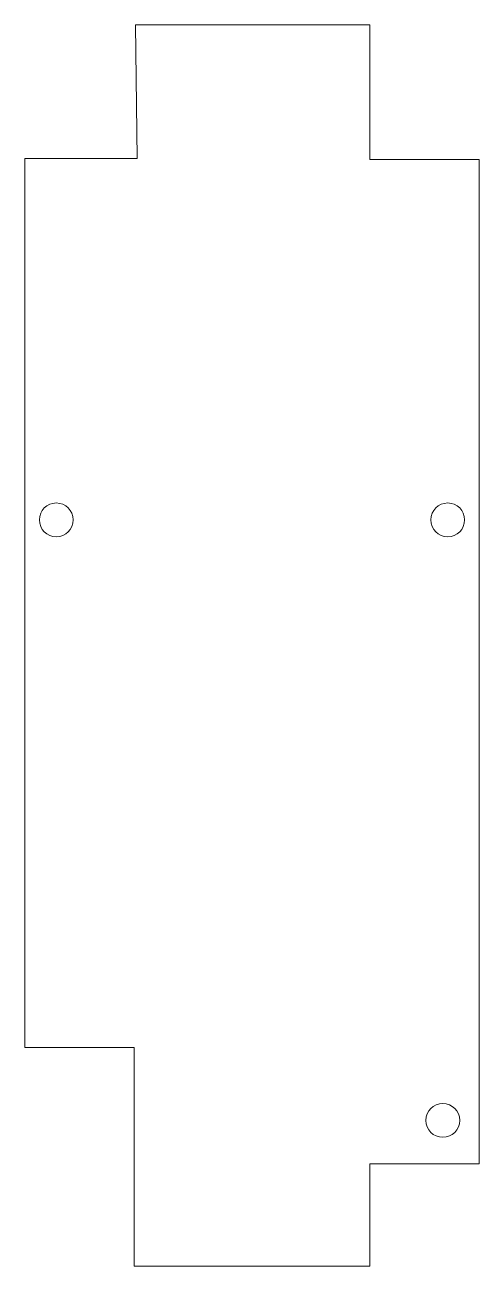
# Model space of a CAD drawing. Header units: inches. Extents: x -1.21 to 0.21, y -4.56 to -0.66.
import ezdxf

# ---------------------------------------------------------------- set-up
doc = ezdxf.new("R2010")
doc.units = ezdxf.units.IN
doc.header["$MEASUREMENT"] = 0

msp = doc.modelspace()

# ---------------------------------------------------------------- linework, layer by layer
at = {"color": 7, "linetype": 'Continuous', "lineweight": 15}
for p, q in [((-0.1293, -0.6562), (-0.8667, -0.6562)), ((-0.8667, -0.6562), (-0.8607, -1.0762)), ((-0.1293, -1.0793), (-0.1293, -0.6562)), ((-0.8607, -1.0762), (-1.2145, -1.0762)), ((-1.2145, -1.0762), (-1.2145, -3.8708)), ((0.2145, -1.0793), (-0.1293, -1.0793)), ((0.2145, -4.2363), (0.2145, -1.0793)), ((-1.2145, -3.8708), (-0.8708, -3.8708)), ((-0.8708, -3.8708), (-0.8708, -4.5583)), ((-0.1293, -4.5583), (-0.1293, -4.2363)), ((-0.1293, -4.2363), (0.2145, -4.2363)), ((-0.8708, -4.5583), (-0.1293, -4.5583))]:
    msp.add_line(p, q, dxfattribs=at)
for centre in [(-1.1156, -2.2125), (0.1156, -2.2125), (0.1, -4.1)]:
    msp.add_circle(centre, 0.0532, dxfattribs=at)

doc.saveas('drawing.dxf')
